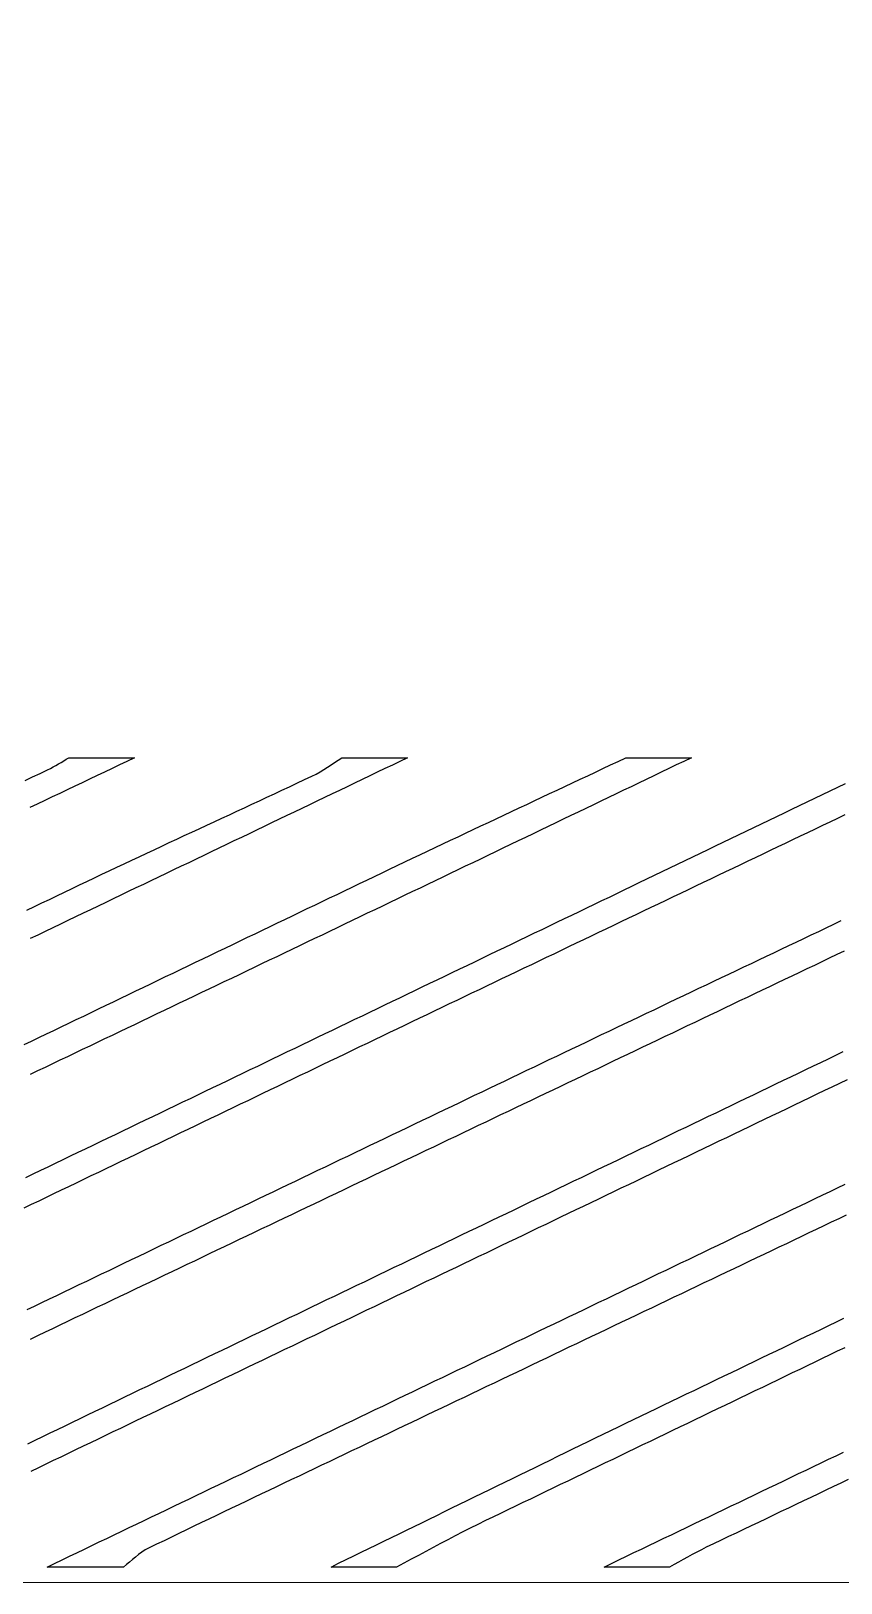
# Model space of a CAD drawing. Extents: x 18 to 189, y 50 to 250.
# Drawn here: x 74.03 to 91.32, y 50.13 to 83.28 of the extents above; entities that cross this region are included whole.
import ezdxf

# ---------------------------------------------------------------- set-up
doc = ezdxf.new("R2010")
doc.units = 0
doc.layers.add('CUT', color=7, linetype='CONTINUOUS')
doc.layers.add('PATTERN', color=8, linetype='CONTINUOUS')

msp = doc.modelspace()

# ---------------------------------------------------------------- linework, layer by layer
at = {"layer": 'CUT'}
msp.add_lwpolyline([(56.9917, 100.2341), (57.181, 100.2024), (57.1769, 50.1454), (188.0612, 50.1252)], dxfattribs=at)
at = {"layer": 'PATTERN'}
for points in [[(73.882, 61.6239), (74.0411, 61.7004), (74.2002, 61.7769), (74.3593, 61.8533), (74.5185, 61.9298), (74.6776, 62.0063), (74.8367, 62.0828), (74.9958, 62.1593), (75.1549, 62.2357), (75.314, 62.3122), (75.4732, 62.3887), (75.6323, 62.4652), (75.7914, 62.5416), (75.9505, 62.6181), (76.1097, 62.6946), (76.2688, 62.7711), (76.4279, 62.8475), (76.5871, 62.924), (76.7462, 63.0005), (76.9053, 63.0769), (77.0645, 63.1534), (77.2236, 63.2299), (77.3828, 63.3063), (77.5419, 63.3828), (77.7011, 63.4592), (77.8602, 63.5357), (78.0194, 63.6122), (78.1786, 63.6886), (78.3377, 63.7651), (78.4969, 63.8415), (78.6561, 63.918), (78.8153, 63.9944), (78.9745, 64.0708), (79.1336, 64.1473), (79.2928, 64.2237), (79.452, 64.3002), (79.6112, 64.3766), (79.7704, 64.453), (79.9296, 64.5295), (80.0889, 64.6059), (80.2481, 64.6823), (80.4073, 64.7587), (80.5665, 64.8351), (80.7258, 64.9116), (80.885, 64.988), (81.0442, 65.0644), (81.2035, 65.1408), (81.3649, 65.2182), (81.5265, 65.2956), (81.6882, 65.3729), (81.85, 65.4501), (82.012, 65.5273), (82.174, 65.6044), (82.3362, 65.6815), (82.4984, 65.7585), (82.6608, 65.8354), (82.8232, 65.9123), (82.9858, 65.9892), (83.1484, 66.066), (83.311, 66.1428), (83.4738, 66.2196), (83.6365, 66.2963), (83.7994, 66.373), (83.9622, 66.4497), (84.1252, 66.5263), (84.2881, 66.6029), (84.4511, 66.6796), (84.6141, 66.7562), (84.7771, 66.8328), (84.9401, 66.9093), (85.1031, 66.9859), (85.2661, 67.0625), (85.4291, 67.1391), (85.5921, 67.2157), (85.755, 67.2923), (85.9179, 67.369), (86.0808, 67.4456), (86.2437, 67.5223), (86.4065, 67.599), (86.5692, 67.6757), (86.7319, 67.7524), (88.131, 67.7524), (87.97, 67.6751), (87.809, 67.5979), (87.6481, 67.5206), (87.4871, 67.4433), (87.3261, 67.366), (87.1652, 67.2887), (87.0043, 67.2114), (86.8433, 67.1342), (86.6824, 67.0569), (86.5215, 66.9796), (86.3605, 66.9023), (86.1996, 66.825), (86.0387, 66.7477), (85.8778, 66.6704), (85.7169, 66.5931), (85.556, 66.5158), (85.3951, 66.4385), (85.2342, 66.3613), (85.0733, 66.284), (84.9124, 66.2067), (84.7514, 66.1294), (84.5905, 66.0521), (84.4296, 65.9748), (84.2687, 65.8975), (84.1078, 65.8203), (83.9469, 65.743), (83.786, 65.6657), (83.6251, 65.5884), (83.4642, 65.5112), (83.3032, 65.4339), (83.1423, 65.3566), (82.9814, 65.2794), (82.8204, 65.2021), (82.6595, 65.1248), (82.4985, 65.0476), (82.3376, 64.9703), (82.1766, 64.8931), (82.0157, 64.8158), (81.8547, 64.7386), (81.6937, 64.6613), (81.5327, 64.5841), (81.3717, 64.5069), (81.2107, 64.4297), (81.0497, 64.3524), (80.8886, 64.2752), (80.7276, 64.198), (80.5665, 64.1208), (80.4055, 64.0436), (80.2444, 63.9664), (80.0833, 63.8892), (79.9222, 63.812), (79.7611, 63.7349), (79.6, 63.6577), (79.4388, 63.5805), (79.2777, 63.5034), (79.1165, 63.4262), (78.9553, 63.3491), (78.7941, 63.2719), (78.6329, 63.1948), (78.4717, 63.1177), (78.3104, 63.0406), (78.1491, 62.9635), (77.99, 62.8874), (77.8309, 62.8114), (77.6717, 62.7353), (77.5126, 62.6593), (77.3535, 62.5832), (77.1943, 62.5072), (77.0352, 62.4311), (76.876, 62.3551), (76.7169, 62.279), (76.5577, 62.203), (76.3986, 62.1269), (76.2394, 62.0509), (76.0803, 61.9748), (75.9211, 61.8988), (75.762, 61.8227), (75.6028, 61.7467), (75.4437, 61.6706), (75.2845, 61.5946), (75.1253, 61.5186), (74.9662, 61.4425), (74.807, 61.3665), (74.6478, 61.2904), (74.4886, 61.2144), (74.3295, 61.1384), (74.1703, 61.0623), (74.0111, 60.9863)], [(73.9055, 67.2652), (74.0653, 67.3415), (74.2252, 67.4178), (74.385, 67.494), (74.446, 67.5241), (74.5048, 67.5552), (74.5621, 67.5873), (74.6181, 67.6199), (74.6735, 67.653), (74.7287, 67.6862), (74.7842, 67.7192), (74.8404, 67.7519), (76.2395, 67.7519), (76.08, 67.6759), (75.9204, 67.5999), (75.7608, 67.5239), (75.6012, 67.4479), (75.4416, 67.3719), (75.282, 67.2959), (75.1224, 67.2198), (74.9628, 67.1438), (74.8032, 67.0678), (74.6436, 66.9918), (74.484, 66.9158), (74.3244, 66.8398), (74.1648, 66.7638), (74.0052, 66.6878)], [(73.9417, 64.4969), (74.1023, 64.574), (74.263, 64.651), (74.4237, 64.7281), (74.5844, 64.8051), (74.7451, 64.8821), (74.9058, 64.9591), (75.0666, 65.0361), (75.225, 65.1119), (75.3837, 65.1876), (75.5427, 65.2631), (75.7018, 65.3386), (75.8612, 65.4139), (76.0207, 65.4891), (76.1804, 65.5643), (76.3403, 65.6393), (76.5003, 65.7143), (76.6604, 65.7892), (76.8206, 65.8641), (76.981, 65.9389), (77.1414, 66.0136), (77.3019, 66.0884), (77.4625, 66.1631), (77.6231, 66.2377), (77.7837, 66.3124), (77.9443, 66.387), (78.105, 66.4616), (78.2656, 66.5363), (78.4262, 66.6109), (78.5868, 66.6856), (78.7473, 66.7603), (78.9077, 66.8351), (79.0681, 66.9099), (79.2283, 66.9847), (79.3885, 67.0596), (79.5485, 67.1345), (79.7084, 67.2096), (79.8681, 67.2847), (80.0277, 67.3599), (80.1167, 67.4043), (80.2012, 67.4511), (80.2822, 67.4997), (80.3606, 67.5496), (80.4376, 67.6003), (80.514, 67.6512), (80.5911, 67.7019), (80.6697, 67.7518), (82.0685, 67.7518), (81.9074, 67.6745), (81.7464, 67.5973), (81.5853, 67.52), (81.4242, 67.4427), (81.2631, 67.3655), (81.102, 67.2882), (80.941, 67.2109), (80.7799, 67.1337), (80.6188, 67.0564), (80.4577, 66.9791), (80.2966, 66.9019), (80.1356, 66.8246), (79.9745, 66.7474), (79.8134, 66.6701), (79.6523, 66.5928), (79.4912, 66.5156), (79.3301, 66.4383), (79.169, 66.3611), (79.0079, 66.2838), (78.8468, 66.2065), (78.6857, 66.1293), (78.5247, 66.052), (78.3636, 65.9748), (78.2025, 65.8975), (78.0414, 65.8202), (77.8803, 65.743), (77.7192, 65.6657), (77.5581, 65.5885), (77.397, 65.5112), (77.2359, 65.4339), (77.0748, 65.3567), (76.9137, 65.2794), (76.7526, 65.2022), (76.5915, 65.1249), (76.4304, 65.0476), (76.2693, 64.9704), (76.1083, 64.8931), (75.9472, 64.8158), (75.7861, 64.7386), (75.625, 64.6613), (75.4639, 64.584), (75.3028, 64.5068), (75.1417, 64.4295), (74.9806, 64.3522), (74.8196, 64.275), (74.6585, 64.1977), (74.4974, 64.1204), (74.3363, 64.0431), (74.1752, 63.9659), (74.0142, 63.8886)], [(73.9174, 58.7867), (74.0772, 58.8635), (74.237, 58.9403), (74.3968, 59.0171), (74.5566, 59.0938), (74.7164, 59.1706), (74.8762, 59.2474), (75.036, 59.3243), (75.1957, 59.4011), (75.3555, 59.4779), (75.5153, 59.5547), (75.6751, 59.6315), (75.8349, 59.7083), (75.9946, 59.7851), (76.1544, 59.8619), (76.3142, 59.9387), (76.474, 60.0155), (76.6337, 60.0923), (76.7935, 60.1691), (76.9533, 60.2459), (77.1131, 60.3227), (77.2728, 60.3995), (77.4326, 60.4763), (77.5924, 60.5531), (77.7521, 60.6299), (77.9119, 60.7068), (78.0717, 60.7836), (78.2314, 60.8604), (78.3912, 60.9372), (78.551, 61.014), (78.7107, 61.0908), (78.8705, 61.1676), (79.0303, 61.2444), (79.19, 61.3212), (79.3498, 61.398), (79.5095, 61.4749), (79.6693, 61.5517), (79.8291, 61.6285), (79.9888, 61.7053), (80.1486, 61.7821), (80.3084, 61.8589), (80.4681, 61.9357), (80.6279, 62.0125), (80.7876, 62.0893), (80.9474, 62.1661), (81.1072, 62.243), (81.2669, 62.3198), (81.4267, 62.3966), (81.5864, 62.4734), (81.7462, 62.5502), (81.906, 62.627), (82.0657, 62.7038), (82.2255, 62.7806), (82.3853, 62.8574), (82.545, 62.9342), (82.7048, 63.011), (82.8646, 63.0878), (83.0243, 63.1647), (83.1841, 63.2415), (83.3438, 63.3183), (83.5036, 63.3951), (83.6634, 63.4719), (83.8231, 63.5487), (83.9829, 63.6255), (84.1427, 63.7023), (84.3024, 63.7791), (84.4622, 63.8559), (84.622, 63.9327), (84.7818, 64.0095), (84.9415, 64.0863), (85.1013, 64.1631), (85.2611, 64.2399), (85.4209, 64.3167), (85.5806, 64.3935), (85.7404, 64.4703), (85.9002, 64.5471), (86.06, 64.6239), (86.2197, 64.7007), (86.3795, 64.7774), (86.5393, 64.8542), (86.6991, 64.931), (86.8589, 65.0078), (87.0187, 65.0846), (87.1817, 65.163), (87.3448, 65.2415), (87.5079, 65.3199), (87.6709, 65.3984), (87.834, 65.4768), (87.997, 65.5553), (88.16, 65.6337), (88.323, 65.7121), (88.486, 65.7906), (88.6491, 65.869), (88.8121, 65.9475), (88.9751, 66.0259), (89.1381, 66.1044), (89.3011, 66.1828), (89.4641, 66.2613), (89.6271, 66.3397), (89.79, 66.4182), (89.953, 66.4966), (90.116, 66.5751), (90.279, 66.6535), (90.442, 66.732), (90.605, 66.8104), (90.768, 66.8889), (90.931, 66.9673), (91.094, 67.0458), (91.257, 67.1242), (91.42, 67.2027)], [(91.4091, 66.5325), (91.2496, 66.4563), (91.0902, 66.3801), (90.9308, 66.3039), (90.7713, 66.2277), (90.6119, 66.1515), (90.4524, 66.0753), (90.293, 65.9991), (90.1335, 65.9229), (89.9741, 65.8467), (89.8147, 65.7705), (89.6552, 65.6943), (89.4958, 65.6181), (89.3363, 65.5419), (89.1769, 65.4657), (89.0175, 65.3895), (88.858, 65.3133), (88.6986, 65.2371), (88.5392, 65.1609), (88.3797, 65.0846), (88.2203, 65.0084), (88.0609, 64.9322), (87.9015, 64.856), (87.7421, 64.7798), (87.5826, 64.7036), (87.4232, 64.6274), (87.2638, 64.5512), (87.1044, 64.475), (86.945, 64.3988), (86.7856, 64.3226), (86.6262, 64.2463), (86.4668, 64.1701), (86.3074, 64.0939), (86.148, 64.0177), (85.9886, 63.9415), (85.8293, 63.8652), (85.6699, 63.789), (85.5105, 63.7128), (85.3512, 63.6365), (85.1918, 63.5603), (85.0325, 63.4841), (84.8731, 63.4078), (84.7138, 63.3316), (84.5544, 63.2554), (84.3951, 63.1791), (84.2358, 63.1029), (84.0764, 63.0266), (83.9171, 62.9503), (83.7578, 62.8741), (83.5985, 62.7978), (83.4392, 62.7216), (83.2799, 62.6453), (83.1206, 62.569), (82.9614, 62.4927), (82.8018, 62.4163), (82.6423, 62.3398), (82.4827, 62.2633), (82.3232, 62.1868), (82.1637, 62.1103), (82.0042, 62.0338), (81.8447, 61.9573), (81.6852, 61.8808), (81.5258, 61.8043), (81.3663, 61.7277), (81.2069, 61.6512), (81.0474, 61.5747), (80.888, 61.4981), (80.7286, 61.4216), (80.5692, 61.3451), (80.4098, 61.2685), (80.2504, 61.192), (80.091, 61.1154), (79.9317, 61.0389), (79.7723, 60.9623), (79.6129, 60.8857), (79.4536, 60.8092), (79.2942, 60.7326), (79.1349, 60.6561), (78.9755, 60.5795), (78.8162, 60.5029), (78.6569, 60.4264), (78.4975, 60.3498), (78.3382, 60.2732), (78.1789, 60.1967), (78.0196, 60.1201), (77.8603, 60.0436), (77.7009, 59.967), (77.5416, 59.8904), (77.3823, 59.8139), (77.223, 59.7373), (77.0637, 59.6607), (76.9044, 59.5842), (76.745, 59.5076), (76.5857, 59.4311), (76.4264, 59.3545), (76.2671, 59.278), (76.1077, 59.2014), (75.9484, 59.1249), (75.7891, 59.0484), (75.6297, 58.9718), (75.4704, 58.8953), (75.311, 58.8188), (75.1517, 58.7422), (74.9923, 58.6657), (74.833, 58.5892), (74.6736, 58.5127), (74.5142, 58.4362), (74.3548, 58.3597), (74.1954, 58.2832), (74.036, 58.2067), (73.8766, 58.1302)], [(73.9455, 55.9633), (74.1047, 56.0397), (74.2639, 56.116), (74.4231, 56.1923), (74.5823, 56.2687), (74.7416, 56.345), (74.9008, 56.4214), (75.06, 56.4977), (75.2192, 56.5741), (75.3785, 56.6504), (75.5377, 56.7267), (75.6969, 56.8031), (75.8562, 56.8794), (76.0154, 56.9558), (76.1746, 57.0321), (76.3339, 57.1084), (76.4931, 57.1848), (76.6524, 57.2611), (76.8116, 57.3374), (76.9709, 57.4138), (77.1301, 57.4901), (77.2894, 57.5664), (77.4486, 57.6427), (77.6079, 57.7191), (77.7671, 57.7954), (77.9264, 57.8717), (78.0857, 57.948), (78.2449, 58.0243), (78.4042, 58.1007), (78.5635, 58.177), (78.7228, 58.2533), (78.882, 58.3296), (79.0413, 58.4059), (79.2006, 58.4822), (79.3599, 58.5585), (79.5192, 58.6348), (79.6785, 58.7111), (79.8378, 58.7874), (79.9971, 58.8637), (80.1564, 58.94), (80.3157, 59.0163), (80.475, 59.0926), (80.6343, 59.1689), (80.7936, 59.2452), (80.9529, 59.3215), (81.1123, 59.3978), (81.2716, 59.4741), (81.4309, 59.5504), (81.5903, 59.6267), (81.7496, 59.7029), (81.9089, 59.7792), (82.0683, 59.8555), (82.2276, 59.9318), (82.387, 60.008), (82.5463, 60.0843), (82.7057, 60.1606), (82.8651, 60.2368), (83.0244, 60.3131), (83.1838, 60.3894), (83.3432, 60.4656), (83.5026, 60.5419), (83.6619, 60.6181), (83.8213, 60.6944), (83.9807, 60.7706), (84.1401, 60.8469), (84.2995, 60.9231), (84.4589, 60.9994), (84.6183, 61.0756), (84.7778, 61.1519), (84.9374, 61.2281), (85.0969, 61.3044), (85.2565, 61.3806), (85.4161, 61.4569), (85.5757, 61.5331), (85.7354, 61.6093), (85.895, 61.6855), (86.0547, 61.7617), (86.2144, 61.8379), (86.3741, 61.914), (86.5338, 61.9902), (86.6936, 62.0664), (86.8534, 62.1425), (87.0131, 62.2187), (87.1729, 62.2948), (87.3328, 62.3709), (87.4926, 62.4471), (87.6524, 62.5232), (87.8123, 62.5993), (87.9721, 62.6754), (88.132, 62.7515), (88.2919, 62.8276), (88.4518, 62.9037), (88.6117, 62.9797), (88.7717, 63.0558), (88.9316, 63.1319), (89.0915, 63.208), (89.2515, 63.284), (89.4115, 63.3601), (89.5714, 63.4362), (89.7314, 63.5122), (89.8914, 63.5883), (90.0514, 63.6643), (90.2114, 63.7404), (90.3714, 63.8164), (90.5314, 63.8924), (90.6914, 63.9685), (90.8514, 64.0445), (91.0114, 64.1206), (91.1714, 64.1966), (91.3315, 64.2726)], [(91.396, 63.624), (91.2361, 63.5476), (91.0762, 63.4712), (90.9163, 63.3948), (90.7564, 63.3184), (90.5964, 63.242), (90.4365, 63.1656), (90.2765, 63.0893), (90.1171, 63.0132), (89.9576, 62.9371), (89.7982, 62.861), (89.6387, 62.7849), (89.4793, 62.7088), (89.3198, 62.6327), (89.1604, 62.5566), (89.0009, 62.4805), (88.8414, 62.4044), (88.682, 62.3283), (88.5225, 62.2523), (88.3631, 62.1762), (88.2036, 62.1001), (88.0441, 62.024), (87.8847, 61.9479), (87.7252, 61.8718), (87.5657, 61.7957), (87.4063, 61.7196), (87.2468, 61.6436), (87.0873, 61.5675), (86.9279, 61.4914), (86.7684, 61.4153), (86.6089, 61.3392), (86.4495, 61.2631), (86.29, 61.187), (86.1305, 61.111), (85.971, 61.0349), (85.8116, 60.9588), (85.6521, 60.8827), (85.4926, 60.8066), (85.3331, 60.7305), (85.1737, 60.6545), (85.0142, 60.5784), (84.8547, 60.5023), (84.6952, 60.4262), (84.5358, 60.3501), (84.3763, 60.274), (84.2168, 60.198), (84.0573, 60.1219), (83.8979, 60.0458), (83.7384, 59.9697), (83.5789, 59.8936), (83.4194, 59.8175), (83.2599, 59.7415), (83.1005, 59.6654), (82.941, 59.5893), (82.7815, 59.5132), (82.622, 59.4371), (82.4626, 59.3611), (82.3031, 59.285), (82.1436, 59.2089), (81.9841, 59.1328), (81.8246, 59.0567), (81.6652, 58.9807), (81.5057, 58.9046), (81.3462, 58.8285), (81.1867, 58.7524), (81.0273, 58.6763), (80.8678, 58.6003), (80.7083, 58.5242), (80.5488, 58.4481), (80.3893, 58.372), (80.2299, 58.2959), (80.0704, 58.2198), (79.9109, 58.1438), (79.7514, 58.0677), (79.592, 57.9916), (79.4325, 57.9155), (79.273, 57.8394), (79.1135, 57.7634), (78.9541, 57.6873), (78.7946, 57.6112), (78.6351, 57.5351), (78.4756, 57.459), (78.3162, 57.3829), (78.1567, 57.3069), (77.9972, 57.2308), (77.8378, 57.1547), (77.6783, 57.0786), (77.5188, 57.0025), (77.3593, 56.9264), (77.1999, 56.8504), (77.0404, 56.7743), (76.8809, 56.6982), (76.7215, 56.6221), (76.562, 56.546), (76.4025, 56.4699), (76.2431, 56.3938), (76.0836, 56.3178), (75.9242, 56.2417), (75.7647, 56.1656), (75.6052, 56.0895), (75.4458, 56.0134), (75.2863, 55.9373), (75.1269, 55.8612), (74.9674, 55.7851), (74.8079, 55.709), (74.6485, 55.633), (74.489, 55.5569), (74.3296, 55.4808), (74.1701, 55.4047), (74.0107, 55.3286)], [(73.9615, 53.0969), (74.1209, 53.1742), (74.2804, 53.2515), (74.4399, 53.3288), (74.5994, 53.4061), (74.7589, 53.4834), (74.9185, 53.5606), (75.0781, 53.6378), (75.2377, 53.7151), (75.3973, 53.7923), (75.557, 53.8695), (75.7167, 53.9466), (75.8765, 54.0238), (76.0362, 54.1009), (76.1961, 54.1781), (76.3559, 54.2552), (76.5158, 54.3322), (76.6757, 54.4093), (76.8357, 54.4863), (76.9957, 54.5633), (77.1554, 54.6402), (77.3151, 54.717), (77.4748, 54.7939), (77.6344, 54.8707), (77.7941, 54.9476), (77.9538, 55.0244), (78.1135, 55.1013), (78.2732, 55.1781), (78.433, 55.255), (78.5927, 55.3318), (78.7524, 55.4087), (78.9121, 55.4855), (79.0718, 55.5624), (79.2315, 55.6392), (79.3912, 55.716), (79.5509, 55.7929), (79.7107, 55.8697), (79.8704, 55.9466), (80.0301, 56.0234), (80.1899, 56.1002), (80.3496, 56.1771), (80.5093, 56.2539), (80.6691, 56.3307), (80.8288, 56.4076), (80.9885, 56.4844), (81.1483, 56.5612), (81.308, 56.638), (81.4678, 56.7149), (81.6275, 56.7917), (81.7873, 56.8685), (81.947, 56.9453), (82.1068, 57.0222), (82.2665, 57.099), (82.4263, 57.1758), (82.586, 57.2526), (82.7458, 57.3294), (82.9055, 57.4063), (83.0653, 57.4831), (83.2251, 57.5599), (83.3848, 57.6367), (83.5446, 57.7135), (83.7044, 57.7903), (83.8641, 57.8671), (84.0239, 57.944), (84.1837, 58.0208), (84.3435, 58.0976), (84.5032, 58.1744), (84.663, 58.2512), (84.8228, 58.328), (84.9826, 58.4048), (85.1424, 58.4816), (85.3021, 58.5584), (85.4619, 58.6352), (85.6217, 58.712), (85.7815, 58.7888), (85.9413, 58.8656), (86.1011, 58.9424), (86.2609, 59.0192), (86.4207, 59.096), (86.5805, 59.1728), (86.7403, 59.2496), (86.9001, 59.3264), (87.0599, 59.4032), (87.2197, 59.48), (87.3795, 59.5568), (87.5393, 59.6336), (87.6991, 59.7104), (87.8589, 59.7872), (88.0187, 59.864), (88.1785, 59.9408), (88.3383, 60.0176), (88.4981, 60.0944), (88.6579, 60.1712), (88.8177, 60.248), (88.9775, 60.3248), (89.1373, 60.4016), (89.2971, 60.4784), (89.457, 60.5552), (89.6168, 60.6319), (89.7766, 60.7087), (89.9364, 60.7855), (90.0962, 60.8623), (90.256, 60.9391), (90.4158, 61.0159), (90.5757, 61.0927), (90.7355, 61.1695), (90.8953, 61.2462), (91.0551, 61.323), (91.2149, 61.3998), (91.3748, 61.4766)], [(91.4547, 60.8734), (91.2938, 60.7961), (91.1328, 60.7189), (90.9719, 60.6416), (90.8109, 60.5643), (90.65, 60.4871), (90.4891, 60.4098), (90.3281, 60.3325), (90.1672, 60.2553), (90.0063, 60.178), (89.8454, 60.1007), (89.6845, 60.0235), (89.5235, 59.9462), (89.3626, 59.8689), (89.2017, 59.7916), (89.0408, 59.7144), (88.8799, 59.6371), (88.719, 59.5598), (88.5581, 59.4825), (88.3972, 59.4053), (88.2363, 59.328), (88.0754, 59.2507), (87.9145, 59.1735), (87.7536, 59.0962), (87.5927, 59.0189), (87.4318, 58.9417), (87.2709, 58.8644), (87.1099, 58.7872), (86.949, 58.7099), (86.7881, 58.6327), (86.6272, 58.5554), (86.4663, 58.4782), (86.3053, 58.401), (86.1444, 58.3237), (85.9834, 58.2465), (85.8225, 58.1693), (85.6615, 58.0921), (85.5006, 58.0149), (85.3396, 57.9376), (85.1803, 57.8612), (85.0209, 57.7847), (84.8616, 57.7083), (84.7023, 57.6318), (84.5429, 57.5553), (84.3836, 57.4789), (84.2242, 57.4024), (84.0649, 57.3259), (83.9056, 57.2495), (83.7462, 57.173), (83.5869, 57.0966), (83.4275, 57.0201), (83.2682, 56.9437), (83.1089, 56.8672), (82.9495, 56.7908), (82.7902, 56.7143), (82.6308, 56.6378), (82.4715, 56.5614), (82.3121, 56.4849), (82.1528, 56.4085), (81.9935, 56.332), (81.8341, 56.2556), (81.6748, 56.1791), (81.5154, 56.1027), (81.3561, 56.0262), (81.1968, 55.9498), (81.0374, 55.8734), (80.8781, 55.7969), (80.7187, 55.7205), (80.5594, 55.644), (80.4001, 55.5676), (80.2407, 55.4911), (80.0814, 55.4147), (79.9221, 55.3382), (79.7627, 55.2618), (79.6034, 55.1853), (79.4441, 55.1089), (79.2847, 55.0324), (79.1254, 54.956), (78.9661, 54.8795), (78.8068, 54.8031), (78.6474, 54.7266), (78.4881, 54.6502), (78.3288, 54.5737), (78.1695, 54.4973), (78.0102, 54.4208), (77.8509, 54.3444), (77.6916, 54.2679), (77.5322, 54.1914), (77.3729, 54.115), (77.2136, 54.0385), (77.0543, 53.9621), (76.895, 53.8856), (76.7357, 53.8092), (76.5764, 53.7327), (76.4172, 53.6562), (76.2579, 53.5798), (76.0986, 53.5033), (75.9393, 53.4268), (75.78, 53.3504), (75.6208, 53.2739), (75.4615, 53.1974), (75.3022, 53.121), (75.1429, 53.0445), (74.9837, 52.968), (74.8244, 52.8916), (74.6652, 52.8151), (74.5059, 52.7386), (74.3467, 52.6621), (74.1874, 52.5856), (74.0282, 52.5092)], [(91.439, 57.9833), (91.279, 57.9069), (91.1189, 57.8306), (90.9589, 57.7542), (90.7988, 57.6779), (90.6388, 57.6016), (90.4787, 57.5252), (90.3187, 57.4489), (90.1587, 57.3725), (89.9986, 57.2962), (89.8386, 57.2198), (89.6785, 57.1435), (89.5185, 57.0672), (89.3584, 56.9908), (89.1984, 56.9145), (89.0384, 56.8381), (88.8783, 56.7618), (88.7183, 56.6855), (88.5582, 56.6091), (88.3982, 56.5328), (88.2382, 56.4564), (88.0781, 56.3801), (87.9181, 56.3038), (87.758, 56.2274), (87.598, 56.1511), (87.4379, 56.0747), (87.2779, 55.9984), (87.1179, 55.922), (86.9578, 55.8457), (86.7978, 55.7694), (86.6377, 55.693), (86.4777, 55.6167), (86.3177, 55.5403), (86.1576, 55.464), (85.9976, 55.3876), (85.8375, 55.3113), (85.6775, 55.235), (85.5175, 55.1586), (85.3574, 55.0823), (85.1974, 55.0059), (85.0373, 54.9296), (84.8773, 54.8532), (84.7172, 54.7769), (84.5572, 54.7005), (84.3972, 54.6242), (84.2371, 54.5479), (84.0771, 54.4715), (83.9171, 54.3952), (83.757, 54.3188), (83.597, 54.2425), (83.4369, 54.1661), (83.2769, 54.0898), (83.1169, 54.0134), (82.9568, 53.9371), (82.7968, 53.8607), (82.6367, 53.7844), (82.4767, 53.7081), (82.3167, 53.6317), (82.1566, 53.5554), (81.9966, 53.479), (81.8366, 53.4027), (81.6765, 53.3263), (81.5165, 53.25), (81.3564, 53.1736), (81.1964, 53.0973), (81.0364, 53.0209), (80.8763, 52.9446), (80.7163, 52.8682), (80.5558, 52.7917), (80.3954, 52.7152), (80.2348, 52.6386), (80.0742, 52.5622), (79.9137, 52.4857), (79.7531, 52.4092), (79.5925, 52.3328), (79.4319, 52.2563), (79.2713, 52.1798), (79.1107, 52.1033), (78.9502, 52.0268), (78.7898, 51.9503), (78.6294, 51.8737), (78.469, 51.7971), (78.3087, 51.7205), (78.1486, 51.6438), (77.9885, 51.5671), (77.8285, 51.4903), (77.6686, 51.4135), (77.5089, 51.3366), (77.3493, 51.2596), (77.1898, 51.1826), (77.0305, 51.1055), (76.8713, 51.0283), (76.7123, 50.951), (76.5535, 50.8736), (76.4713, 50.8295), (76.3962, 50.7819), (76.3267, 50.7316), (76.2612, 50.6792), (76.198, 50.6257), (76.1355, 50.5718), (76.0722, 50.5182), (76.0064, 50.4658), (74.3741, 50.4658), (74.5333, 50.5422), (74.6925, 50.6186), (74.8518, 50.6951), (75.011, 50.7715), (75.1703, 50.8479), (75.3295, 50.9243), (75.4888, 51.0007), (75.648, 51.0771), (75.8072, 51.1536), (75.9665, 51.23), (76.1257, 51.3064), (76.285, 51.3828), (76.4442, 51.4592), (76.6034, 51.5356), (76.7627, 51.6121), (76.9219, 51.6885), (77.0812, 51.7649), (77.2404, 51.8413), (77.3996, 51.9177), (77.5589, 51.9941), (77.7181, 52.0706), (77.8773, 52.147), (78.0366, 52.2234), (78.1958, 52.2998), (78.3551, 52.3762), (78.5143, 52.4527), (78.6735, 52.5291), (78.8328, 52.6055), (78.992, 52.6819), (79.1512, 52.7583), (79.3105, 52.8348), (79.4697, 52.9112), (79.6289, 52.9876), (79.7882, 53.064), (79.9474, 53.1405), (80.1066, 53.2169), (80.2659, 53.2933), (80.4251, 53.3697), (80.5843, 53.4461), (80.7436, 53.5226), (80.9028, 53.599), (81.062, 53.6754), (81.2213, 53.7518), (81.3805, 53.8282), (81.5397, 53.9047), (81.6989, 53.9811), (81.8582, 54.0575), (82.0174, 54.1339), (82.1766, 54.2104), (82.3359, 54.2868), (82.4951, 54.3632), (82.6543, 54.4396), (82.8136, 54.5161), (82.9728, 54.5925), (83.132, 54.6689), (83.2913, 54.7453), (83.4505, 54.8217), (83.6097, 54.8982), (83.769, 54.9746), (83.9282, 55.051), (84.0874, 55.1274), (84.2467, 55.2039), (84.4059, 55.2803), (84.5651, 55.3567), (84.7244, 55.4331), (84.8836, 55.5096), (85.0428, 55.586), (85.202, 55.6624), (85.3613, 55.7388), (85.5205, 55.8152), (85.6797, 55.8917), (85.839, 55.9681), (85.9982, 56.0445), (86.1575, 56.1209), (86.3167, 56.1974), (86.4759, 56.2738), (86.6352, 56.3502), (86.7944, 56.4266), (86.9536, 56.5031), (87.1129, 56.5795), (87.2721, 56.6559), (87.4313, 56.7323), (87.5906, 56.8087), (87.7498, 56.8852), (87.909, 56.9616), (88.0683, 57.038), (88.2275, 57.1144), (88.3868, 57.1909), (88.546, 57.2673), (88.7052, 57.3437), (88.8645, 57.4201), (89.0237, 57.4965), (89.183, 57.573), (89.3422, 57.6494), (89.5014, 57.7258), (89.6607, 57.8022), (89.8199, 57.8786), (89.9792, 57.9551), (90.1384, 58.0315), (90.2977, 58.1079), (90.4569, 58.1843), (90.6161, 58.2607), (90.7754, 58.3372), (90.9346, 58.4136), (91.0939, 58.49), (91.2531, 58.5664), (91.4124, 58.6428)], [(91.4051, 55.15), (91.2452, 55.0731), (91.0853, 54.9962), (90.9254, 54.9193), (90.7655, 54.8424), (90.6057, 54.7655), (90.4458, 54.6885), (90.2859, 54.6116), (90.1261, 54.5347), (89.9662, 54.4578), (89.8063, 54.3808), (89.6465, 54.3039), (89.4866, 54.227), (89.3268, 54.15), (89.167, 54.0731), (89.0071, 53.9962), (88.8473, 53.9192), (88.6875, 53.8423), (88.5276, 53.7653), (88.3678, 53.6884), (88.208, 53.6114), (88.0482, 53.5345), (87.8884, 53.4575), (87.7286, 53.3806), (87.5688, 53.3036), (87.409, 53.2267), (87.2492, 53.1497), (87.0894, 53.0728), (86.9296, 52.9958), (86.7698, 52.9189), (86.61, 52.8419), (86.4502, 52.7649), (86.2904, 52.688), (86.1306, 52.611), (85.9708, 52.534), (85.8111, 52.4571), (85.6513, 52.3801), (85.4915, 52.3031), (85.3317, 52.2262), (85.172, 52.1492), (85.0122, 52.0722), (84.8524, 51.9952), (84.6927, 51.9183), (84.5329, 51.8413), (84.3731, 51.7643), (84.2134, 51.6873), (84.0536, 51.6104), (83.8939, 51.5334), (83.7341, 51.4564), (83.5704, 51.3765), (83.4085, 51.2956), (83.2483, 51.214), (83.0894, 51.1318), (82.9316, 51.049), (82.7746, 50.9659), (82.6182, 50.8825), (82.4621, 50.7989), (82.306, 50.7153), (82.1497, 50.6319), (81.9929, 50.5487), (81.8354, 50.4658), (80.4363, 50.4658), (80.5979, 50.5446), (80.7594, 50.6234), (80.9208, 50.7022), (81.0823, 50.781), (81.2437, 50.8598), (81.4051, 50.9386), (81.5664, 51.0175), (81.7278, 51.0963), (81.8891, 51.1751), (82.0505, 51.254), (82.2118, 51.3328), (82.3731, 51.4117), (82.5344, 51.4906), (82.6957, 51.5694), (82.857, 51.6483), (83.0183, 51.7271), (83.1796, 51.806), (83.3409, 51.8848), (83.5022, 51.9637), (83.6635, 52.0425), (83.8249, 52.1213), (83.9863, 52.2001), (84.1476, 52.2789), (84.309, 52.3577), (84.4705, 52.4365), (84.6319, 52.5153), (84.7934, 52.594), (84.9549, 52.6728), (85.1165, 52.7515), (85.2781, 52.8302), (85.4397, 52.9089), (85.6014, 52.9875), (85.7631, 53.0662), (85.9249, 53.1448), (86.0867, 53.2234), (86.2486, 53.3019), (86.4105, 53.3805), (86.5725, 53.459), (86.7345, 53.5375), (86.8966, 53.6159), (87.0588, 53.6943), (87.221, 53.7727), (87.3833, 53.8511), (87.5457, 53.9294), (87.7081, 54.0077), (87.8681, 54.0848), (88.0282, 54.1618), (88.1882, 54.2389), (88.3482, 54.3159), (88.5082, 54.393), (88.6682, 54.4701), (88.8282, 54.5471), (88.9882, 54.6242), (89.1483, 54.7012), (89.3083, 54.7783), (89.4683, 54.8553), (89.6284, 54.9324), (89.7884, 55.0094), (89.9484, 55.0865), (90.1085, 55.1635), (90.2685, 55.2406), (90.4286, 55.3176), (90.5886, 55.3947), (90.7486, 55.4717), (90.9087, 55.5488), (91.0688, 55.6258), (91.2288, 55.7028), (91.3889, 55.7799)], [(91.4815, 52.3354), (91.3217, 52.2591), (91.162, 52.1828), (91.0022, 52.1066), (90.8425, 52.0303), (90.6827, 51.9541), (90.523, 51.8778), (90.3633, 51.8015), (90.2035, 51.7253), (90.0438, 51.649), (89.884, 51.5727), (89.7243, 51.4965), (89.5645, 51.4202), (89.4048, 51.3439), (89.2451, 51.2677), (89.0853, 51.1914), (88.9256, 51.1151), (88.7658, 51.0389), (88.6061, 50.9626), (88.4464, 50.8863), (88.3439, 50.8361), (88.2439, 50.7847), (88.1459, 50.7323), (88.0491, 50.6792), (87.9532, 50.6258), (87.8575, 50.5722), (87.7615, 50.5188), (87.6646, 50.4658), (86.2655, 50.4658), (86.4253, 50.5425), (86.5852, 50.6193), (86.745, 50.696), (86.9049, 50.7727), (87.0647, 50.8494), (87.2245, 50.9261), (87.3844, 51.0029), (87.5442, 51.0796), (87.7041, 51.1563), (87.8639, 51.233), (88.0237, 51.3098), (88.1836, 51.3865), (88.3434, 51.4632), (88.5032, 51.5399), (88.6631, 51.6167), (88.8229, 51.6934), (88.9827, 51.7701), (89.1426, 51.8468), (89.3024, 51.9236), (89.4622, 52.0003), (89.6221, 52.077), (89.7819, 52.1538), (89.9417, 52.2305), (90.1016, 52.3072), (90.2614, 52.3839), (90.4212, 52.4607), (90.581, 52.5374), (90.7409, 52.6141), (90.9007, 52.6909), (91.0605, 52.7676), (91.2203, 52.8443), (91.3802, 52.9211)]]:
    msp.add_lwpolyline(points, dxfattribs=at)

doc.saveas('drawing.dxf')
